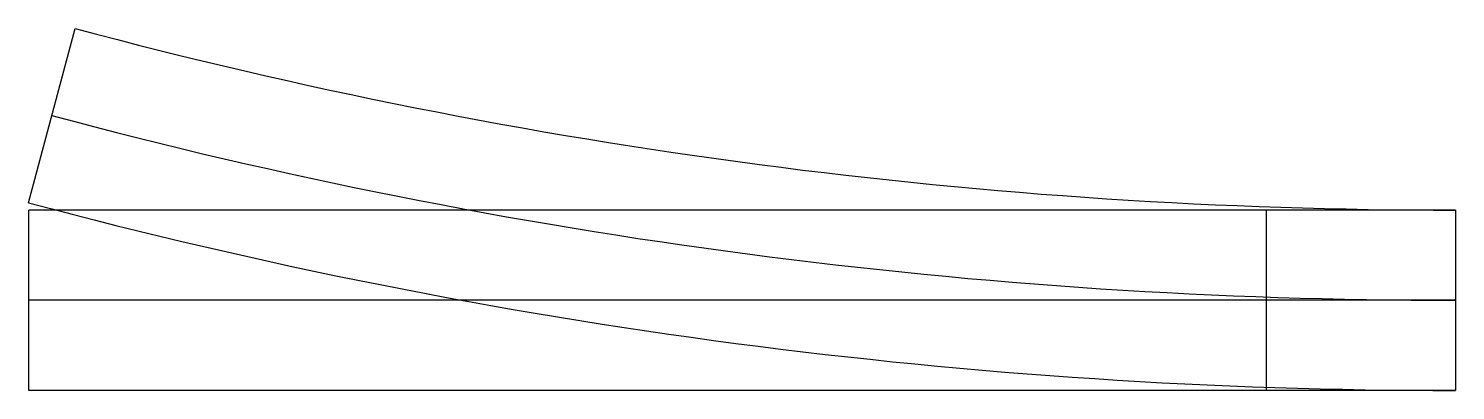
# Model space of a CAD drawing. Header units: millimetres. Extents: x 0 to 166, y 0 to 42.
import ezdxf

# ---------------------------------------------------------------- set-up
doc = ezdxf.new("R2010")
doc.units = ezdxf.units.MM
doc.header["$LTSCALE"] = 6
doc.header["$MEASUREMENT"] = 0
doc.layers.add('Osy', color=6, linetype='CONTINUOUS')
doc.layers.add('Vyhybky', color=96, linetype='CONTINUOUS')

msp = doc.modelspace()

# ---------------------------------------------------------------- linework, layer by layer
at = {"layer": 'Osy'}
msp.add_line((144, 0), (144, 21), dxfattribs=at)
at = {"layer": 'Vyhybky'}
for p, q in [((-0.03, 21.86), (5.4, 42.14)), ((166, 21), (0, 21)), ((0, 0), (0, 21)), ((166, 21), (166, 0)), ((166, 10.5), (0, 10.5)), ((166, 0), (0, 0))]:
    msp.add_line(p, q, dxfattribs=at)
for radius in [620.5, 631, 641.5]:
    msp.add_arc((166, 641.5), radius, 255.00008, 270.00008, dxfattribs=at)

doc.saveas('drawing.dxf')
